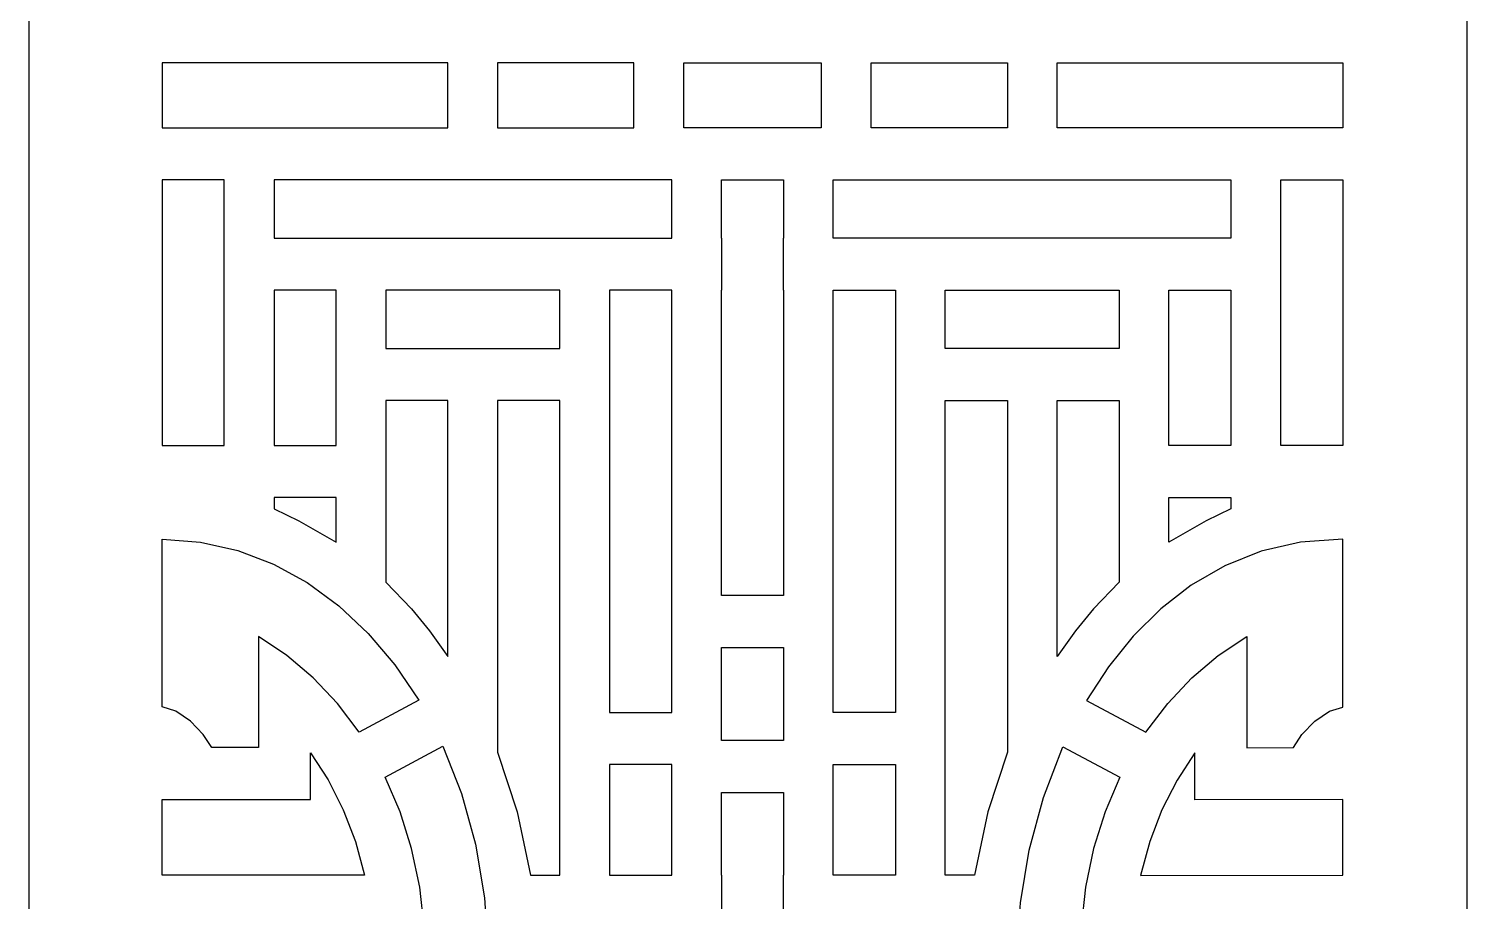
# Model space of a CAD drawing. Header units: centimetres. Extents: x -16.3 to -9.2, y -9 to 9.
# Drawn here: x -16.35 to -9.23, y 0.18 to 4.5 of the extents above; entities that cross this region are included whole.
import ezdxf

# ---------------------------------------------------------------- set-up
doc = ezdxf.new("R2010")
doc.units = ezdxf.units.CM
doc.header["$MEASUREMENT"] = 0
doc.layers.add('layer 1', color=7, linetype='Continuous')

msp = doc.modelspace()

# ---------------------------------------------------------------- linework, layer by layer
at = {"layer": 'layer 1', "color": 250, "lineweight": 30}
for points, knots in [([(-9.22913, 9.00077), (-9.22913, 9.00077), (-9.22913, 7.89563), (-9.22913, 7.89563), (-9.22913, 7.89563), (-9.22913, 7.89563), (-9.22913, 7.63848), (-9.22913, 7.63848), (-9.22913, 7.63848), (-9.22913, 7.63848), (-9.22913, 7.31703), (-9.22913, 7.31703), (-9.22913, 7.31703), (-9.22913, 7.31703), (-9.22913, 7.05987), (-9.22913, 7.05987), (-9.22913, 7.05987), (-9.22913, 7.05987), (-9.22913, 4.58731), (-9.22913, 4.58731), (-9.22913, 4.58731), (-9.22913, 4.58731), (-9.22913, 4.33015), (-9.22913, 4.33015), (-9.22913, 4.33015), (-9.22913, 4.33015), (-9.22913, 4.00871), (-9.22913, 4.00871), (-9.22913, 4.00871), (-9.22913, 4.00871), (-9.22913, 3.75155), (-9.22913, 3.75155), (-9.22913, 3.75155), (-9.22913, 3.75155), (-9.22913, -3.94676), (-9.22913, -3.94676), (-9.22913, -3.94676), (-9.22913, -3.94676), (-9.22913, -4.20392), (-9.22913, -4.20392), (-9.22913, -4.20392), (-9.22913, -4.20392), (-9.22913, -4.52537), (-9.22913, -4.52537), (-9.22913, -4.52537), (-9.22913, -4.52537), (-9.22913, -4.78252), (-9.22913, -4.78252), (-9.22913, -4.78252), (-9.22913, -4.78252), (-9.22913, -7.05933), (-9.22913, -7.05933), (-9.22913, -7.05933), (-9.22913, -7.05933), (-9.22913, -7.31649), (-9.22913, -7.31649), (-9.22913, -7.31649), (-9.22913, -7.31649), (-9.22913, -7.63793), (-9.22913, -7.63793), (-9.22913, -7.63793), (-9.22913, -7.63793), (-9.22913, -7.89509), (-9.22913, -7.89509), (-9.22913, -7.89509), (-9.22913, -7.89509), (-9.22913, -9.00022), (-9.22913, -9.00022), (-9.22913, -9.00022), (-9.22913, -9.00022), (-12.78405, -9.00022), (-12.78405, -9.00022), (-12.78405, -9.00022), (-12.78405, -9.00022), (-12.79054, -9.00022), (-12.79054, -9.00022), (-12.79054, -9.00022), (-12.79054, -9.00022), (-16.34546, -9.00022), (-16.34546, -9.00022), (-16.34546, -9.00022), (-16.34546, -9.00022), (-16.34546, -7.89509), (-16.34546, -7.89509), (-16.34546, -7.89509), (-16.34546, -7.89509), (-16.34546, -7.63793), (-16.34546, -7.63793), (-16.34546, -7.63793), (-16.34546, -7.63793), (-16.34546, -7.31649), (-16.34546, -7.31649), (-16.34546, -7.31649), (-16.34546, -7.31649), (-16.34546, -7.05933), (-16.34546, -7.05933), (-16.34546, -7.05933), (-16.34546, -7.05933), (-16.34546, -4.78252), (-16.34546, -4.78252), (-16.34546, -4.78252), (-16.34546, -4.78252), (-16.34546, -4.52537), (-16.34546, -4.52537), (-16.34546, -4.52537), (-16.34546, -4.52537), (-16.34546, -4.20392), (-16.34546, -4.20392), (-16.34546, -4.20392), (-16.34546, -4.20392), (-16.34546, -3.94676), (-16.34546, -3.94676), (-16.34546, -3.94676), (-16.34546, -3.94676), (-16.34546, 3.75155), (-16.34546, 3.75155), (-16.34546, 3.75155), (-16.34546, 3.75155), (-16.34546, 4.00871), (-16.34546, 4.00871), (-16.34546, 4.00871), (-16.34546, 4.00871), (-16.34546, 4.33015), (-16.34546, 4.33015), (-16.34546, 4.33015), (-16.34546, 4.33015), (-16.34546, 4.58731), (-16.34546, 4.58731), (-16.34546, 4.58731), (-16.34546, 4.58731), (-16.34546, 7.05987), (-16.34546, 7.05987), (-16.34546, 7.05987), (-16.34546, 7.05987), (-16.34546, 7.31703), (-16.34546, 7.31703), (-16.34546, 7.31703), (-16.34546, 7.31703), (-16.34546, 7.63848), (-16.34546, 7.63848), (-16.34546, 7.63848), (-16.34546, 7.63848), (-16.34546, 7.89563), (-16.34546, 7.89563), (-16.34546, 7.89563), (-16.34546, 7.89563), (-16.34546, 9.00077), (-16.34546, 9.00077), (-16.34546, 9.00077), (-16.34546, 9.00077), (-12.79054, 9.00077), (-12.79054, 9.00077), (-12.79054, 9.00077), (-12.79054, 9.00077), (-12.78405, 9.00077), (-12.78405, 9.00077), (-12.78405, 9.00077), (-12.78405, 9.00077), (-9.22913, 9.00077), (-9.22913, 9.00077)], [0, 0, 0, 0, 0.0243902, 0.0243902, 0.0243902, 0.0243902, 0.0487805, 0.0487805, 0.0487805, 0.0487805, 0.0731707, 0.0731707, 0.0731707, 0.0731707, 0.097561, 0.097561, 0.097561, 0.097561, 0.1219512, 0.1219512, 0.1219512, 0.1219512, 0.1463415, 0.1463415, 0.1463415, 0.1463415, 0.1707317, 0.1707317, 0.1707317, 0.1707317, 0.195122, 0.195122, 0.195122, 0.195122, 0.2195122, 0.2195122, 0.2195122, 0.2195122, 0.2439024, 0.2439024, 0.2439024, 0.2439024, 0.2682927, 0.2682927, 0.2682927, 0.2682927, 0.2926829, 0.2926829, 0.2926829, 0.2926829, 0.3170732, 0.3170732, 0.3170732, 0.3170732, 0.3414634, 0.3414634, 0.3414634, 0.3414634, 0.3658537, 0.3658537, 0.3658537, 0.3658537, 0.3902439, 0.3902439, 0.3902439, 0.3902439, 0.4146341, 0.4146341, 0.4146341, 0.4146341, 0.4390244, 0.4390244, 0.4390244, 0.4390244, 0.4634146, 0.4634146, 0.4634146, 0.4634146, 0.4878049, 0.4878049, 0.4878049, 0.4878049, 0.5121951, 0.5121951, 0.5121951, 0.5121951, 0.5365854, 0.5365854, 0.5365854, 0.5365854, 0.5609756, 0.5609756, 0.5609756, 0.5609756, 0.5853659, 0.5853659, 0.5853659, 0.5853659, 0.6097561, 0.6097561, 0.6097561, 0.6097561, 0.6341463, 0.6341463, 0.6341463, 0.6341463, 0.6585366, 0.6585366, 0.6585366, 0.6585366, 0.6829268, 0.6829268, 0.6829268, 0.6829268, 0.7073171, 0.7073171, 0.7073171, 0.7073171, 0.7317073, 0.7317073, 0.7317073, 0.7317073, 0.7560976, 0.7560976, 0.7560976, 0.7560976, 0.7804878, 0.7804878, 0.7804878, 0.7804878, 0.804878, 0.804878, 0.804878, 0.804878, 0.8292683, 0.8292683, 0.8292683, 0.8292683, 0.8536585, 0.8536585, 0.8536585, 0.8536585, 0.8780488, 0.8780488, 0.8780488, 0.8780488, 0.902439, 0.902439, 0.902439, 0.902439, 0.9268293, 0.9268293, 0.9268293, 0.9268293, 0.9512195, 0.9512195, 0.9512195, 0.9512195, 1, 1, 1, 1]), ([(-15.68569, 4.00871), (-15.68569, 4.00871), (-15.68569, 4.33015), (-15.68569, 4.33015), (-15.68569, 4.33015), (-15.68569, 4.33015), (-14.27229, 4.33015), (-14.27229, 4.33015), (-14.27229, 4.33015), (-14.27229, 4.33015), (-14.27229, 4.00871), (-14.27229, 4.00871), (-14.27229, 4.00871), (-14.27229, 4.00871), (-15.68569, 4.00871), (-15.68569, 4.00871)], [0, 0, 0, 0, 0.2, 0.2, 0.2, 0.2, 0.4, 0.4, 0.4, 0.4, 0.6, 0.6, 0.6, 0.6, 1, 1, 1, 1]), ([(-14.02606, 4.00871), (-14.02606, 4.00871), (-14.02606, 4.33015), (-14.02606, 4.33015), (-14.02606, 4.33015), (-14.02606, 4.33015), (-13.35167, 4.33015), (-13.35167, 4.33015), (-13.35167, 4.33015), (-13.35167, 4.33015), (-13.35167, 4.00871), (-13.35167, 4.00871), (-13.35167, 4.00871), (-13.35167, 4.00871), (-14.02606, 4.00871), (-14.02606, 4.00871)], [0, 0, 0, 0, 0.2, 0.2, 0.2, 0.2, 0.4, 0.4, 0.4, 0.4, 0.6, 0.6, 0.6, 0.6, 1, 1, 1, 1]), ([(-12.42462, 4.00871), (-12.42462, 4.00871), (-12.42462, 4.33015), (-12.42462, 4.33015), (-12.42462, 4.33015), (-12.42462, 4.33015), (-13.10544, 4.33015), (-13.10544, 4.33015), (-13.10544, 4.33015), (-13.10544, 4.33015), (-13.10544, 4.00871), (-13.10544, 4.00871), (-13.10544, 4.00871), (-13.10544, 4.00871), (-12.42462, 4.00871), (-12.42462, 4.00871)], [0, 0, 0, 0, 0.2, 0.2, 0.2, 0.2, 0.4, 0.4, 0.4, 0.4, 0.6, 0.6, 0.6, 0.6, 1, 1, 1, 1]), ([(-11.504, 4.00871), (-11.504, 4.00871), (-11.504, 4.33015), (-11.504, 4.33015), (-11.504, 4.33015), (-11.504, 4.33015), (-12.17839, 4.33015), (-12.17839, 4.33015), (-12.17839, 4.33015), (-12.17839, 4.33015), (-12.17839, 4.00871), (-12.17839, 4.00871), (-12.17839, 4.00871), (-12.17839, 4.00871), (-11.504, 4.00871), (-11.504, 4.00871)], [0, 0, 0, 0, 0.2, 0.2, 0.2, 0.2, 0.4, 0.4, 0.4, 0.4, 0.6, 0.6, 0.6, 0.6, 1, 1, 1, 1]), ([(-9.84437, 4.00871), (-9.84437, 4.00871), (-9.84437, 4.33015), (-9.84437, 4.33015), (-9.84437, 4.33015), (-9.84437, 4.33015), (-11.25777, 4.33015), (-11.25777, 4.33015), (-11.25777, 4.33015), (-11.25777, 4.33015), (-11.25777, 4.00871), (-11.25777, 4.00871), (-11.25777, 4.00871), (-11.25777, 4.00871), (-9.84437, 4.00871), (-9.84437, 4.00871)], [0, 0, 0, 0, 0.2, 0.2, 0.2, 0.2, 0.4, 0.4, 0.4, 0.4, 0.6, 0.6, 0.6, 0.6, 1, 1, 1, 1]), ([(-15.68569, 2.43619), (-15.68569, 2.43619), (-15.68569, 3.75155), (-15.68569, 3.75155), (-15.68569, 3.75155), (-15.68569, 3.75155), (-15.37807, 3.75155), (-15.37807, 3.75155), (-15.37807, 3.75155), (-15.37807, 3.75155), (-15.37807, 2.43619), (-15.37807, 2.43619), (-15.37807, 2.43619), (-15.37807, 2.43619), (-15.68569, 2.43619), (-15.68569, 2.43619)], [0, 0, 0, 0, 0.2, 0.2, 0.2, 0.2, 0.4, 0.4, 0.4, 0.4, 0.6, 0.6, 0.6, 0.6, 1, 1, 1, 1]), ([(-15.13184, 3.46257), (-15.13184, 3.46257), (-15.13184, 3.75155), (-15.13184, 3.75155), (-15.13184, 3.75155), (-15.13184, 3.75155), (-13.16395, 3.75155), (-13.16395, 3.75155), (-13.16395, 3.75155), (-13.16395, 3.75155), (-13.16395, 3.46257), (-13.16395, 3.46257), (-13.16395, 3.46257), (-13.16395, 3.46257), (-15.13184, 3.46257), (-15.13184, 3.46257)], [0, 0, 0, 0, 0.2, 0.2, 0.2, 0.2, 0.4, 0.4, 0.4, 0.4, 0.6, 0.6, 0.6, 0.6, 1, 1, 1, 1]), ([(-12.61235, 1.69397), (-12.61235, 1.69397), (-12.61235, 3.20541), (-12.61235, 3.20541), (-12.61235, 3.20541), (-12.61235, 3.20541), (-12.61299, 3.20541), (-12.61299, 3.20541), (-12.61299, 3.20541), (-12.61299, 3.20541), (-12.61299, 3.46257), (-12.61299, 3.46257), (-12.61299, 3.46257), (-12.61299, 3.46257), (-12.61235, 3.46257), (-12.61235, 3.46257), (-12.61235, 3.46257), (-12.61235, 3.46257), (-12.61235, 3.75155), (-12.61235, 3.75155), (-12.61235, 3.75155), (-12.61235, 3.75155), (-12.91772, 3.75155), (-12.91772, 3.75155), (-12.91772, 3.75155), (-12.91772, 3.75155), (-12.91772, 3.46257), (-12.91772, 3.46257), (-12.91772, 3.46257), (-12.91772, 3.46257), (-12.91708, 3.46257), (-12.91708, 3.46257), (-12.91708, 3.46257), (-12.91708, 3.46257), (-12.91708, 3.20541), (-12.91708, 3.20541), (-12.91708, 3.20541), (-12.91708, 3.20541), (-12.91772, 3.20541), (-12.91772, 3.20541), (-12.91772, 3.20541), (-12.91772, 3.20541), (-12.91772, 1.69397), (-12.91772, 1.69397), (-12.91772, 1.69397), (-12.91772, 1.69397), (-12.61235, 1.69397), (-12.61235, 1.69397)], [0, 0, 0, 0, 0.0769231, 0.0769231, 0.0769231, 0.0769231, 0.1538462, 0.1538462, 0.1538462, 0.1538462, 0.2307692, 0.2307692, 0.2307692, 0.2307692, 0.3076923, 0.3076923, 0.3076923, 0.3076923, 0.3846154, 0.3846154, 0.3846154, 0.3846154, 0.4615385, 0.4615385, 0.4615385, 0.4615385, 0.5384615, 0.5384615, 0.5384615, 0.5384615, 0.6153846, 0.6153846, 0.6153846, 0.6153846, 0.6923077, 0.6923077, 0.6923077, 0.6923077, 0.7692308, 0.7692308, 0.7692308, 0.7692308, 0.8461538, 0.8461538, 0.8461538, 0.8461538, 1, 1, 1, 1]), ([(-10.39823, 3.46257), (-10.39823, 3.46257), (-10.39823, 3.75155), (-10.39823, 3.75155), (-10.39823, 3.75155), (-10.39823, 3.75155), (-12.36612, 3.75155), (-12.36612, 3.75155), (-12.36612, 3.75155), (-12.36612, 3.75155), (-12.36612, 3.46257), (-12.36612, 3.46257), (-12.36612, 3.46257), (-12.36612, 3.46257), (-10.39823, 3.46257), (-10.39823, 3.46257)], [0, 0, 0, 0, 0.2, 0.2, 0.2, 0.2, 0.4, 0.4, 0.4, 0.4, 0.6, 0.6, 0.6, 0.6, 1, 1, 1, 1]), ([(-9.84437, 2.43619), (-9.84437, 2.43619), (-9.84437, 3.75155), (-9.84437, 3.75155), (-9.84437, 3.75155), (-9.84437, 3.75155), (-10.152, 3.75155), (-10.152, 3.75155), (-10.152, 3.75155), (-10.152, 3.75155), (-10.152, 2.43619), (-10.152, 2.43619), (-10.152, 2.43619), (-10.152, 2.43619), (-9.84437, 2.43619), (-9.84437, 2.43619)], [0, 0, 0, 0, 0.2, 0.2, 0.2, 0.2, 0.4, 0.4, 0.4, 0.4, 0.6, 0.6, 0.6, 0.6, 1, 1, 1, 1]), ([(-15.13184, 2.43619), (-15.13184, 2.43619), (-15.13184, 3.20541), (-15.13184, 3.20541), (-15.13184, 3.20541), (-15.13184, 3.20541), (-14.82454, 3.20541), (-14.82454, 3.20541), (-14.82454, 3.20541), (-14.82454, 3.20541), (-14.82454, 2.43619), (-14.82454, 2.43619), (-14.82454, 2.43619), (-14.82454, 2.43619), (-15.13184, 2.43619), (-15.13184, 2.43619)], [0, 0, 0, 0, 0.2, 0.2, 0.2, 0.2, 0.4, 0.4, 0.4, 0.4, 0.6, 0.6, 0.6, 0.6, 1, 1, 1, 1]), ([(-14.57863, 2.91675), (-14.57863, 2.91675), (-14.57863, 3.20541), (-14.57863, 3.20541), (-14.57863, 3.20541), (-14.57863, 3.20541), (-13.71812, 3.20541), (-13.71812, 3.20541), (-13.71812, 3.20541), (-13.71812, 3.20541), (-13.71812, 2.91675), (-13.71812, 2.91675), (-13.71812, 2.91675), (-13.71812, 2.91675), (-14.57863, 2.91675), (-14.57863, 2.91675)], [0, 0, 0, 0, 0.2, 0.2, 0.2, 0.2, 0.4, 0.4, 0.4, 0.4, 0.6, 0.6, 0.6, 0.6, 1, 1, 1, 1]), ([(-13.47189, 1.11537), (-13.47189, 1.11537), (-13.47189, 2.6596), (-13.47189, 2.6596), (-13.47189, 2.6596), (-13.47189, 2.6596), (-13.47189, 2.91675), (-13.47189, 2.91675), (-13.47189, 2.91675), (-13.47189, 2.91675), (-13.47189, 3.20541), (-13.47189, 3.20541), (-13.47189, 3.20541), (-13.47189, 3.20541), (-13.16395, 3.20541), (-13.16395, 3.20541), (-13.16395, 3.20541), (-13.16395, 3.20541), (-13.16395, 1.11537), (-13.16395, 1.11537), (-13.16395, 1.11537), (-13.16395, 1.11537), (-13.47189, 1.11537), (-13.47189, 1.11537)], [0, 0, 0, 0, 0.1428571, 0.1428571, 0.1428571, 0.1428571, 0.2857143, 0.2857143, 0.2857143, 0.2857143, 0.4285714, 0.4285714, 0.4285714, 0.4285714, 0.5714286, 0.5714286, 0.5714286, 0.5714286, 0.7142857, 0.7142857, 0.7142857, 0.7142857, 1, 1, 1, 1]), ([(-12.05817, 1.11537), (-12.05817, 1.11537), (-12.05817, 2.6596), (-12.05817, 2.6596), (-12.05817, 2.6596), (-12.05817, 2.6596), (-12.05817, 2.91675), (-12.05817, 2.91675), (-12.05817, 2.91675), (-12.05817, 2.91675), (-12.05817, 3.20541), (-12.05817, 3.20541), (-12.05817, 3.20541), (-12.05817, 3.20541), (-12.36612, 3.20541), (-12.36612, 3.20541), (-12.36612, 3.20541), (-12.36612, 3.20541), (-12.36612, 1.11537), (-12.36612, 1.11537), (-12.36612, 1.11537), (-12.36612, 1.11537), (-12.05817, 1.11537), (-12.05817, 1.11537)], [0, 0, 0, 0, 0.1428571, 0.1428571, 0.1428571, 0.1428571, 0.2857143, 0.2857143, 0.2857143, 0.2857143, 0.4285714, 0.4285714, 0.4285714, 0.4285714, 0.5714286, 0.5714286, 0.5714286, 0.5714286, 0.7142857, 0.7142857, 0.7142857, 0.7142857, 1, 1, 1, 1]), ([(-10.95143, 2.91675), (-10.95143, 2.91675), (-10.95143, 3.20541), (-10.95143, 3.20541), (-10.95143, 3.20541), (-10.95143, 3.20541), (-11.81195, 3.20541), (-11.81195, 3.20541), (-11.81195, 3.20541), (-11.81195, 3.20541), (-11.81195, 2.91675), (-11.81195, 2.91675), (-11.81195, 2.91675), (-11.81195, 2.91675), (-10.95143, 2.91675), (-10.95143, 2.91675)], [0, 0, 0, 0, 0.2, 0.2, 0.2, 0.2, 0.4, 0.4, 0.4, 0.4, 0.6, 0.6, 0.6, 0.6, 1, 1, 1, 1]), ([(-10.39823, 2.43619), (-10.39823, 2.43619), (-10.39823, 3.20541), (-10.39823, 3.20541), (-10.39823, 3.20541), (-10.39823, 3.20541), (-10.70553, 3.20541), (-10.70553, 3.20541), (-10.70553, 3.20541), (-10.70553, 3.20541), (-10.70553, 2.43619), (-10.70553, 2.43619), (-10.70553, 2.43619), (-10.70553, 2.43619), (-10.39823, 2.43619), (-10.39823, 2.43619)], [0, 0, 0, 0, 0.2, 0.2, 0.2, 0.2, 0.4, 0.4, 0.4, 0.4, 0.6, 0.6, 0.6, 0.6, 1, 1, 1, 1]), ([(-14.57863, 1.75987), (-14.57863, 1.75987), (-14.57863, 2.6596), (-14.57863, 2.6596), (-14.57863, 2.6596), (-14.57863, 2.6596), (-14.27229, 2.6596), (-14.27229, 2.6596), (-14.27229, 2.6596), (-14.27229, 2.6596), (-14.27229, 1.39181), (-14.27229, 1.39181), (-14.27229, 1.39181), (-14.27229, 1.39181), (-14.36326, 1.51975), (-14.36326, 1.51975), (-14.36326, 1.51975), (-14.36326, 1.51975), (-14.45198, 1.62743), (-14.45198, 1.62743), (-14.45198, 1.62743), (-14.45198, 1.62743), (-14.57863, 1.75987), (-14.57863, 1.75987)], [0, 0, 0, 0, 0.1428571, 0.1428571, 0.1428571, 0.1428571, 0.2857143, 0.2857143, 0.2857143, 0.2857143, 0.4285714, 0.4285714, 0.4285714, 0.4285714, 0.5714286, 0.5714286, 0.5714286, 0.5714286, 0.7142857, 0.7142857, 0.7142857, 0.7142857, 1, 1, 1, 1]), ([(-13.86277, 0.30983), (-13.86277, 0.30983), (-13.92899, 0.62291), (-13.92899, 0.62291), (-13.92899, 0.62291), (-13.92899, 0.62291), (-14.02606, 0.91768), (-14.02606, 0.91768), (-14.02606, 0.91768), (-14.02606, 0.91768), (-14.02606, 2.6596), (-14.02606, 2.6596), (-14.02606, 2.6596), (-14.02606, 2.6596), (-13.71812, 2.6596), (-13.71812, 2.6596), (-13.71812, 2.6596), (-13.71812, 2.6596), (-13.71812, 0.30983), (-13.71812, 0.30983), (-13.71812, 0.30983), (-13.71812, 0.30983), (-13.86277, 0.30983), (-13.86277, 0.30983)], [0, 0, 0, 0, 0.1428571, 0.1428571, 0.1428571, 0.1428571, 0.2857143, 0.2857143, 0.2857143, 0.2857143, 0.4285714, 0.4285714, 0.4285714, 0.4285714, 0.5714286, 0.5714286, 0.5714286, 0.5714286, 0.7142857, 0.7142857, 0.7142857, 0.7142857, 1, 1, 1, 1]), ([(-11.66729, 0.30983), (-11.66729, 0.30983), (-11.60108, 0.62291), (-11.60108, 0.62291), (-11.60108, 0.62291), (-11.60108, 0.62291), (-11.504, 0.91768), (-11.504, 0.91768), (-11.504, 0.91768), (-11.504, 0.91768), (-11.504, 2.6596), (-11.504, 2.6596), (-11.504, 2.6596), (-11.504, 2.6596), (-11.81195, 2.6596), (-11.81195, 2.6596), (-11.81195, 2.6596), (-11.81195, 2.6596), (-11.81195, 0.30983), (-11.81195, 0.30983), (-11.81195, 0.30983), (-11.81195, 0.30983), (-11.66729, 0.30983), (-11.66729, 0.30983)], [0, 0, 0, 0, 0.1428571, 0.1428571, 0.1428571, 0.1428571, 0.2857143, 0.2857143, 0.2857143, 0.2857143, 0.4285714, 0.4285714, 0.4285714, 0.4285714, 0.5714286, 0.5714286, 0.5714286, 0.5714286, 0.7142857, 0.7142857, 0.7142857, 0.7142857, 1, 1, 1, 1]), ([(-10.95143, 1.75987), (-10.95143, 1.75987), (-10.95143, 2.6596), (-10.95143, 2.6596), (-10.95143, 2.6596), (-10.95143, 2.6596), (-11.25777, 2.6596), (-11.25777, 2.6596), (-11.25777, 2.6596), (-11.25777, 2.6596), (-11.25777, 1.39181), (-11.25777, 1.39181), (-11.25777, 1.39181), (-11.25777, 1.39181), (-11.1668, 1.51975), (-11.1668, 1.51975), (-11.1668, 1.51975), (-11.1668, 1.51975), (-11.07808, 1.62743), (-11.07808, 1.62743), (-11.07808, 1.62743), (-11.07808, 1.62743), (-10.95143, 1.75987), (-10.95143, 1.75987)], [0, 0, 0, 0, 0.1428571, 0.1428571, 0.1428571, 0.1428571, 0.2857143, 0.2857143, 0.2857143, 0.2857143, 0.4285714, 0.4285714, 0.4285714, 0.4285714, 0.5714286, 0.5714286, 0.5714286, 0.5714286, 0.7142857, 0.7142857, 0.7142857, 0.7142857, 1, 1, 1, 1]), ([(-15.13184, 2.12214), (-15.13184, 2.12214), (-15.13184, 2.17904), (-15.13184, 2.17904), (-15.13184, 2.17904), (-15.13184, 2.17904), (-14.82454, 2.17904), (-14.82454, 2.17904), (-14.82454, 2.17904), (-14.82454, 2.17904), (-14.82454, 1.95852), (-14.82454, 1.95852), (-14.82454, 1.95852), (-14.82454, 1.95852), (-15.00905, 2.06428), (-15.00905, 2.06428), (-15.00905, 2.06428), (-15.00905, 2.06428), (-15.13184, 2.12214), (-15.13184, 2.12214)], [0, 0, 0, 0, 0.1666667, 0.1666667, 0.1666667, 0.1666667, 0.3333333, 0.3333333, 0.3333333, 0.3333333, 0.5, 0.5, 0.5, 0.5, 0.6666667, 0.6666667, 0.6666667, 0.6666667, 1, 1, 1, 1]), ([(-10.39823, 2.12214), (-10.39823, 2.12214), (-10.39823, 2.17904), (-10.39823, 2.17904), (-10.39823, 2.17904), (-10.39823, 2.17904), (-10.70553, 2.17904), (-10.70553, 2.17904), (-10.70553, 2.17904), (-10.70553, 2.17904), (-10.70553, 1.95852), (-10.70553, 1.95852), (-10.70553, 1.95852), (-10.70553, 1.95852), (-10.52102, 2.06428), (-10.52102, 2.06428), (-10.52102, 2.06428), (-10.52102, 2.06428), (-10.39823, 2.12214), (-10.39823, 2.12214)], [0, 0, 0, 0, 0.1666667, 0.1666667, 0.1666667, 0.1666667, 0.3333333, 0.3333333, 0.3333333, 0.3333333, 0.5, 0.5, 0.5, 0.5, 0.6666667, 0.6666667, 0.6666667, 0.6666667, 1, 1, 1, 1]), ([(-15.68569, 1.14205), (-15.68569, 1.14205), (-15.61851, 1.12148), (-15.61851, 1.12148), (-15.61851, 1.12148), (-15.61851, 1.12148), (-15.54586, 1.07133), (-15.54586, 1.07133), (-15.54586, 1.07133), (-15.54586, 1.07133), (-15.48189, 1.00608), (-15.48189, 1.00608), (-15.48189, 1.00608), (-15.48189, 1.00608), (-15.43978, 0.94082), (-15.43978, 0.94082), (-15.43978, 0.94082), (-15.43978, 0.94082), (-15.20931, 0.94082), (-15.20931, 0.94082), (-15.20931, 0.94082), (-15.20931, 0.94082), (-15.20931, 1.26066), (-15.20931, 1.26066), (-15.20931, 1.26066), (-15.20931, 1.26066), (-15.20931, 1.49082), (-15.20931, 1.49082), (-15.20931, 1.49082), (-15.20931, 1.49082), (-15.06851, 1.39664), (-15.06851, 1.39664), (-15.06851, 1.39664), (-15.06851, 1.39664), (-14.93769, 1.28574), (-14.93769, 1.28574), (-14.93769, 1.28574), (-14.93769, 1.28574), (-14.81811, 1.15876), (-14.81811, 1.15876), (-14.81811, 1.15876), (-14.81811, 1.15876), (-14.71107, 1.01797), (-14.71107, 1.01797), (-14.71107, 1.01797), (-14.71107, 1.01797), (-14.4163, 1.1758), (-14.4163, 1.1758), (-14.4163, 1.1758), (-14.4163, 1.1758), (-14.53459, 1.35003), (-14.53459, 1.35003), (-14.53459, 1.35003), (-14.53459, 1.35003), (-14.66671, 1.50657), (-14.66671, 1.50657), (-14.66671, 1.50657), (-14.66671, 1.50657), (-14.812, 1.64254), (-14.812, 1.64254), (-14.812, 1.64254), (-14.812, 1.64254), (-14.96854, 1.75762), (-14.96854, 1.75762), (-14.96854, 1.75762), (-14.96854, 1.75762), (-15.13537, 1.84955), (-15.13537, 1.84955), (-15.13537, 1.84955), (-15.13537, 1.84955), (-15.31153, 1.91706), (-15.31153, 1.91706), (-15.31153, 1.91706), (-15.31153, 1.91706), (-15.49539, 1.95852), (-15.49539, 1.95852), (-15.49539, 1.95852), (-15.49539, 1.95852), (-15.68569, 1.97299), (-15.68569, 1.97299), (-15.68569, 1.97299), (-15.68569, 1.97299), (-15.68569, 1.14205), (-15.68569, 1.14205)], [0, 0, 0, 0, 0.0454545, 0.0454545, 0.0454545, 0.0454545, 0.0909091, 0.0909091, 0.0909091, 0.0909091, 0.1363636, 0.1363636, 0.1363636, 0.1363636, 0.1818182, 0.1818182, 0.1818182, 0.1818182, 0.2272727, 0.2272727, 0.2272727, 0.2272727, 0.2727273, 0.2727273, 0.2727273, 0.2727273, 0.3181818, 0.3181818, 0.3181818, 0.3181818, 0.3636364, 0.3636364, 0.3636364, 0.3636364, 0.4090909, 0.4090909, 0.4090909, 0.4090909, 0.4545455, 0.4545455, 0.4545455, 0.4545455, 0.5, 0.5, 0.5, 0.5, 0.5454545, 0.5454545, 0.5454545, 0.5454545, 0.5909091, 0.5909091, 0.5909091, 0.5909091, 0.6363636, 0.6363636, 0.6363636, 0.6363636, 0.6818182, 0.6818182, 0.6818182, 0.6818182, 0.7272727, 0.7272727, 0.7272727, 0.7272727, 0.7727273, 0.7727273, 0.7727273, 0.7727273, 0.8181818, 0.8181818, 0.8181818, 0.8181818, 0.8636364, 0.8636364, 0.8636364, 0.8636364, 0.9090909, 0.9090909, 0.9090909, 0.9090909, 1, 1, 1, 1]), ([(-10.31979, 0.94018), (-10.31979, 0.94018), (-10.31979, 1.4905), (-10.31979, 1.4905), (-10.31979, 1.4905), (-10.31979, 1.4905), (-10.46059, 1.39664), (-10.46059, 1.39664), (-10.46059, 1.39664), (-10.46059, 1.39664), (-10.59141, 1.28574), (-10.59141, 1.28574), (-10.59141, 1.28574), (-10.59141, 1.28574), (-10.71099, 1.15876), (-10.71099, 1.15876), (-10.71099, 1.15876), (-10.71099, 1.15876), (-10.81836, 1.01733), (-10.81836, 1.01733), (-10.81836, 1.01733), (-10.81836, 1.01733), (-11.11216, 1.17452), (-11.11216, 1.17452), (-11.11216, 1.17452), (-11.11216, 1.17452), (-11.00447, 1.34038), (-11.00447, 1.34038), (-11.00447, 1.34038), (-11.00447, 1.34038), (-10.88232, 1.49243), (-10.88232, 1.49243), (-10.88232, 1.49243), (-10.88232, 1.49243), (-10.74571, 1.62808), (-10.74571, 1.62808), (-10.74571, 1.62808), (-10.74571, 1.62808), (-10.59431, 1.7454), (-10.59431, 1.7454), (-10.59431, 1.7454), (-10.59431, 1.7454), (-10.42844, 1.84087), (-10.42844, 1.84087), (-10.42844, 1.84087), (-10.42844, 1.84087), (-10.24843, 1.91256), (-10.24843, 1.91256), (-10.24843, 1.91256), (-10.24843, 1.91256), (-10.05364, 1.95724), (-10.05364, 1.95724), (-10.05364, 1.95724), (-10.05364, 1.95724), (-9.84437, 1.97299), (-9.84437, 1.97299), (-9.84437, 1.97299), (-9.84437, 1.97299), (-9.84437, 1.14173), (-9.84437, 1.14173), (-9.84437, 1.14173), (-9.84437, 1.14173), (-9.91027, 1.12148), (-9.91027, 1.12148), (-9.91027, 1.12148), (-9.91027, 1.12148), (-9.9826, 1.07133), (-9.9826, 1.07133), (-9.9826, 1.07133), (-9.9826, 1.07133), (-10.04721, 1.00608), (-10.04721, 1.00608), (-10.04721, 1.00608), (-10.04721, 1.00608), (-10.08932, 0.94082), (-10.08932, 0.94082), (-10.08932, 0.94082), (-10.08932, 0.94082), (-10.31979, 0.94018), (-10.31979, 0.94018)], [0, 0, 0, 0, 0.047619, 0.047619, 0.047619, 0.047619, 0.0952381, 0.0952381, 0.0952381, 0.0952381, 0.1428571, 0.1428571, 0.1428571, 0.1428571, 0.1904762, 0.1904762, 0.1904762, 0.1904762, 0.2380952, 0.2380952, 0.2380952, 0.2380952, 0.2857143, 0.2857143, 0.2857143, 0.2857143, 0.3333333, 0.3333333, 0.3333333, 0.3333333, 0.3809524, 0.3809524, 0.3809524, 0.3809524, 0.4285714, 0.4285714, 0.4285714, 0.4285714, 0.4761905, 0.4761905, 0.4761905, 0.4761905, 0.5238095, 0.5238095, 0.5238095, 0.5238095, 0.5714286, 0.5714286, 0.5714286, 0.5714286, 0.6190476, 0.6190476, 0.6190476, 0.6190476, 0.6666667, 0.6666667, 0.6666667, 0.6666667, 0.7142857, 0.7142857, 0.7142857, 0.7142857, 0.7619048, 0.7619048, 0.7619048, 0.7619048, 0.8095238, 0.8095238, 0.8095238, 0.8095238, 0.8571429, 0.8571429, 0.8571429, 0.8571429, 0.9047619, 0.9047619, 0.9047619, 0.9047619, 1, 1, 1, 1]), ([(-12.61235, 0.97554), (-12.61235, 0.97554), (-12.61235, 1.43682), (-12.61235, 1.43682), (-12.61235, 1.43682), (-12.61235, 1.43682), (-12.91772, 1.43682), (-12.91772, 1.43682), (-12.91772, 1.43682), (-12.91772, 1.43682), (-12.91772, 0.97554), (-12.91772, 0.97554), (-12.91772, 0.97554), (-12.91772, 0.97554), (-12.61235, 0.97554), (-12.61235, 0.97554)], [0, 0, 0, 0, 0.2, 0.2, 0.2, 0.2, 0.4, 0.4, 0.4, 0.4, 0.6, 0.6, 0.6, 0.6, 1, 1, 1, 1]), ([(-14.2964, 0.94822), (-14.2964, 0.94822), (-14.58217, 0.79521), (-14.58217, 0.79521), (-14.58217, 0.79521), (-14.58217, 0.79521), (-14.50888, 0.62356), (-14.50888, 0.62356), (-14.50888, 0.62356), (-14.50888, 0.62356), (-14.45166, 0.44194), (-14.45166, 0.44194), (-14.45166, 0.44194), (-14.45166, 0.44194), (-14.41148, 0.25068), (-14.41148, 0.25068), (-14.41148, 0.25068), (-14.41148, 0.25068), (-14.38994, 0.05267), (-14.38994, 0.05267), (-14.38994, 0.05267), (-14.38994, 0.05267), (-14.89911, 0.05267), (-14.89911, 0.05267), (-14.89911, 0.05267), (-14.89911, 0.05267), (-14.89911, -0.24788), (-14.89911, -0.24788), (-14.89911, -0.24788), (-14.89911, -0.24788), (-14.38994, -0.24788), (-14.38994, -0.24788), (-14.38994, -0.24788), (-14.38994, -0.24788), (-14.41148, -0.44622), (-14.41148, -0.44622), (-14.41148, -0.44622), (-14.41148, -0.44622), (-14.45166, -0.63715), (-14.45166, -0.63715), (-14.45166, -0.63715), (-14.45166, -0.63715), (-14.50888, -0.81877), (-14.50888, -0.81877), (-14.50888, -0.81877), (-14.50888, -0.81877), (-14.58217, -0.99042), (-14.58217, -0.99042), (-14.58217, -0.99042), (-14.58217, -0.99042), (-14.30508, -1.13861), (-14.30508, -1.13861), (-14.30508, -1.13861), (-14.30508, -1.13861), (-14.20993, -0.8972), (-14.20993, -0.8972), (-14.20993, -0.8972), (-14.20993, -0.8972), (-14.13825, -0.63876), (-14.13825, -0.63876), (-14.13825, -0.63876), (-14.13825, -0.63876), (-14.09228, -0.3665), (-14.09228, -0.3665), (-14.09228, -0.3665), (-14.09228, -0.3665), (-14.07332, -0.08137), (-14.07332, -0.08137), (-14.07332, -0.08137), (-14.07332, -0.08137), (-14.09132, 0.197), (-14.09132, 0.197), (-14.09132, 0.197), (-14.09132, 0.197), (-14.136, 0.46251), (-14.136, 0.46251), (-14.136, 0.46251), (-14.136, 0.46251), (-14.20479, 0.71356), (-14.20479, 0.71356), (-14.20479, 0.71356), (-14.20479, 0.71356), (-14.2964, 0.94822), (-14.2964, 0.94822)], [0, 0, 0, 0, 0.0454545, 0.0454545, 0.0454545, 0.0454545, 0.0909091, 0.0909091, 0.0909091, 0.0909091, 0.1363636, 0.1363636, 0.1363636, 0.1363636, 0.1818182, 0.1818182, 0.1818182, 0.1818182, 0.2272727, 0.2272727, 0.2272727, 0.2272727, 0.2727273, 0.2727273, 0.2727273, 0.2727273, 0.3181818, 0.3181818, 0.3181818, 0.3181818, 0.3636364, 0.3636364, 0.3636364, 0.3636364, 0.4090909, 0.4090909, 0.4090909, 0.4090909, 0.4545455, 0.4545455, 0.4545455, 0.4545455, 0.5, 0.5, 0.5, 0.5, 0.5454545, 0.5454545, 0.5454545, 0.5454545, 0.5909091, 0.5909091, 0.5909091, 0.5909091, 0.6363636, 0.6363636, 0.6363636, 0.6363636, 0.6818182, 0.6818182, 0.6818182, 0.6818182, 0.7272727, 0.7272727, 0.7272727, 0.7272727, 0.7727273, 0.7727273, 0.7727273, 0.7727273, 0.8181818, 0.8181818, 0.8181818, 0.8181818, 0.8636364, 0.8636364, 0.8636364, 0.8636364, 0.9090909, 0.9090909, 0.9090909, 0.9090909, 1, 1, 1, 1]), ([(-11.22466, -1.13861), (-11.22466, -1.13861), (-10.94726, -0.99042), (-10.94726, -0.99042), (-10.94726, -0.99042), (-10.94726, -0.99042), (-11.02055, -0.81877), (-11.02055, -0.81877), (-11.02055, -0.81877), (-11.02055, -0.81877), (-11.07744, -0.63715), (-11.07744, -0.63715), (-11.07744, -0.63715), (-11.07744, -0.63715), (-11.11762, -0.44622), (-11.11762, -0.44622), (-11.11762, -0.44622), (-11.11762, -0.44622), (-11.13916, -0.24788), (-11.13916, -0.24788), (-11.13916, -0.24788), (-11.13916, -0.24788), (-10.88168, -0.24788), (-10.88168, -0.24788), (-10.88168, -0.24788), (-10.88168, -0.24788), (-10.88136, -0.24917), (-10.88136, -0.24917), (-10.88136, -0.24917), (-10.88136, -0.24917), (-10.62999, -0.24788), (-10.62999, -0.24788), (-10.62999, -0.24788), (-10.62999, -0.24788), (-10.62999, 0.05235), (-10.62999, 0.05235), (-10.62999, 0.05235), (-10.62999, 0.05235), (-10.88136, 0.05363), (-10.88136, 0.05363), (-10.88136, 0.05363), (-10.88136, 0.05363), (-10.88168, 0.05235), (-10.88168, 0.05235), (-10.88168, 0.05235), (-10.88168, 0.05235), (-11.13916, 0.05235), (-11.13916, 0.05235), (-11.13916, 0.05235), (-11.13916, 0.05235), (-11.11762, 0.25068), (-11.11762, 0.25068), (-11.11762, 0.25068), (-11.11762, 0.25068), (-11.07744, 0.44162), (-11.07744, 0.44162), (-11.07744, 0.44162), (-11.07744, 0.44162), (-11.02055, 0.62324), (-11.02055, 0.62324), (-11.02055, 0.62324), (-11.02055, 0.62324), (-10.94726, 0.79489), (-10.94726, 0.79489), (-10.94726, 0.79489), (-10.94726, 0.79489), (-11.22916, 0.94565), (-11.22916, 0.94565), (-11.22916, 0.94565), (-11.22916, 0.94565), (-11.3256, 0.69331), (-11.3256, 0.69331), (-11.3256, 0.69331), (-11.3256, 0.69331), (-11.39599, 0.4339), (-11.39599, 0.4339), (-11.39599, 0.4339), (-11.39599, 0.4339), (-11.43971, 0.17353), (-11.43971, 0.17353), (-11.43971, 0.17353), (-11.43971, 0.17353), (-11.45675, -0.08137), (-11.45675, -0.08137), (-11.45675, -0.08137), (-11.45675, -0.08137), (-11.45257, -0.19806), (-11.45257, -0.19806), (-11.45257, -0.19806), (-11.45257, -0.19806), (-11.4291, -0.43722), (-11.4291, -0.43722), (-11.4291, -0.43722), (-11.4291, -0.43722), (-11.38442, -0.67991), (-11.38442, -0.67991), (-11.38442, -0.67991), (-11.38442, -0.67991), (-11.31692, -0.91649), (-11.31692, -0.91649), (-11.31692, -0.91649), (-11.31692, -0.91649), (-11.22466, -1.13861), (-11.22466, -1.13861)], [0, 0, 0, 0, 0.037037, 0.037037, 0.037037, 0.037037, 0.0740741, 0.0740741, 0.0740741, 0.0740741, 0.1111111, 0.1111111, 0.1111111, 0.1111111, 0.1481481, 0.1481481, 0.1481481, 0.1481481, 0.1851852, 0.1851852, 0.1851852, 0.1851852, 0.2222222, 0.2222222, 0.2222222, 0.2222222, 0.2592593, 0.2592593, 0.2592593, 0.2592593, 0.2962963, 0.2962963, 0.2962963, 0.2962963, 0.3333333, 0.3333333, 0.3333333, 0.3333333, 0.3703704, 0.3703704, 0.3703704, 0.3703704, 0.4074074, 0.4074074, 0.4074074, 0.4074074, 0.4444444, 0.4444444, 0.4444444, 0.4444444, 0.4814815, 0.4814815, 0.4814815, 0.4814815, 0.5185185, 0.5185185, 0.5185185, 0.5185185, 0.5555556, 0.5555556, 0.5555556, 0.5555556, 0.5925926, 0.5925926, 0.5925926, 0.5925926, 0.6296296, 0.6296296, 0.6296296, 0.6296296, 0.6666667, 0.6666667, 0.6666667, 0.6666667, 0.7037037, 0.7037037, 0.7037037, 0.7037037, 0.7407407, 0.7407407, 0.7407407, 0.7407407, 0.7777778, 0.7777778, 0.7777778, 0.7777778, 0.8148148, 0.8148148, 0.8148148, 0.8148148, 0.8518519, 0.8518519, 0.8518519, 0.8518519, 0.8888889, 0.8888889, 0.8888889, 0.8888889, 0.9259259, 0.9259259, 0.9259259, 0.9259259, 1, 1, 1, 1]), ([(-15.68569, 0.30983), (-15.68569, 0.30983), (-14.68406, 0.30918), (-14.68406, 0.30918), (-14.68406, 0.30918), (-14.68406, 0.30918), (-14.72939, 0.47569), (-14.72939, 0.47569), (-14.72939, 0.47569), (-14.72939, 0.47569), (-14.78982, 0.63384), (-14.78982, 0.63384), (-14.78982, 0.63384), (-14.78982, 0.63384), (-14.8644, 0.78074), (-14.8644, 0.78074), (-14.8644, 0.78074), (-14.8644, 0.78074), (-14.95215, 0.91543), (-14.95215, 0.91543), (-14.95215, 0.91543), (-14.95215, 0.91543), (-14.95215, 0.68367), (-14.95215, 0.68367), (-14.95215, 0.68367), (-14.95215, 0.68367), (-15.63812, 0.68399), (-15.63812, 0.68399), (-15.63812, 0.68399), (-15.63812, 0.68399), (-15.63812, 0.68431), (-15.63812, 0.68431), (-15.63812, 0.68431), (-15.63812, 0.68431), (-15.68569, 0.68431), (-15.68569, 0.68431), (-15.68569, 0.68431), (-15.68569, 0.68431), (-15.68569, 0.30983), (-15.68569, 0.30983)], [0, 0, 0, 0, 0.0909091, 0.0909091, 0.0909091, 0.0909091, 0.1818182, 0.1818182, 0.1818182, 0.1818182, 0.2727273, 0.2727273, 0.2727273, 0.2727273, 0.3636364, 0.3636364, 0.3636364, 0.3636364, 0.4545455, 0.4545455, 0.4545455, 0.4545455, 0.5454545, 0.5454545, 0.5454545, 0.5454545, 0.6363636, 0.6363636, 0.6363636, 0.6363636, 0.7272727, 0.7272727, 0.7272727, 0.7272727, 0.8181818, 0.8181818, 0.8181818, 0.8181818, 1, 1, 1, 1]), ([(-13.47189, 0.30983), (-13.47189, 0.30983), (-13.47189, 0.85821), (-13.47189, 0.85821), (-13.47189, 0.85821), (-13.47189, 0.85821), (-13.16395, 0.85821), (-13.16395, 0.85821), (-13.16395, 0.85821), (-13.16395, 0.85821), (-13.16395, 0.30983), (-13.16395, 0.30983), (-13.16395, 0.30983), (-13.16395, 0.30983), (-13.47189, 0.30983), (-13.47189, 0.30983)], [0, 0, 0, 0, 0.2, 0.2, 0.2, 0.2, 0.4, 0.4, 0.4, 0.4, 0.6, 0.6, 0.6, 0.6, 1, 1, 1, 1]), ([(-12.05817, 0.30983), (-12.05817, 0.30983), (-12.05817, 0.85821), (-12.05817, 0.85821), (-12.05817, 0.85821), (-12.05817, 0.85821), (-12.36612, 0.85821), (-12.36612, 0.85821), (-12.36612, 0.85821), (-12.36612, 0.85821), (-12.36612, 0.30983), (-12.36612, 0.30983), (-12.36612, 0.30983), (-12.36612, 0.30983), (-12.05817, 0.30983), (-12.05817, 0.30983)], [0, 0, 0, 0, 0.2, 0.2, 0.2, 0.2, 0.4, 0.4, 0.4, 0.4, 0.6, 0.6, 0.6, 0.6, 1, 1, 1, 1]), ([(-9.84437, 0.68399), (-9.84437, 0.68399), (-9.84437, 0.3095), (-9.84437, 0.3095), (-9.84437, 0.3095), (-9.84437, 0.3095), (-10.84504, 0.30854), (-10.84504, 0.30854), (-10.84504, 0.30854), (-10.84504, 0.30854), (-10.80003, 0.47569), (-10.80003, 0.47569), (-10.80003, 0.47569), (-10.80003, 0.47569), (-10.73928, 0.6332), (-10.73928, 0.6332), (-10.73928, 0.6332), (-10.73928, 0.6332), (-10.6647, 0.78042), (-10.6647, 0.78042), (-10.6647, 0.78042), (-10.6647, 0.78042), (-10.57695, 0.91511), (-10.57695, 0.91511), (-10.57695, 0.91511), (-10.57695, 0.91511), (-10.57695, 0.68302), (-10.57695, 0.68302), (-10.57695, 0.68302), (-10.57695, 0.68302), (-9.84437, 0.68399), (-9.84437, 0.68399)], [0, 0, 0, 0, 0.1111111, 0.1111111, 0.1111111, 0.1111111, 0.2222222, 0.2222222, 0.2222222, 0.2222222, 0.3333333, 0.3333333, 0.3333333, 0.3333333, 0.4444444, 0.4444444, 0.4444444, 0.4444444, 0.5555556, 0.5555556, 0.5555556, 0.5555556, 0.6666667, 0.6666667, 0.6666667, 0.6666667, 0.7777778, 0.7777778, 0.7777778, 0.7777778, 1, 1, 1, 1]), ([(-12.61235, -0.91392), (-12.61235, -0.91392), (-12.61235, -0.50536), (-12.61235, -0.50536), (-12.61235, -0.50536), (-12.61235, -0.50536), (-12.61299, -0.50536), (-12.61299, -0.50536), (-12.61299, -0.50536), (-12.61299, -0.50536), (-12.61299, -0.24821), (-12.61299, -0.24821), (-12.61299, -0.24821), (-12.61299, -0.24821), (-12.61235, -0.24821), (-12.61235, -0.24821), (-12.61235, -0.24821), (-12.61235, -0.24821), (-12.61235, -0.24788), (-12.61235, -0.24788), (-12.61235, -0.24788), (-12.61235, -0.24788), (-12.36612, -0.24788), (-12.36612, -0.24788), (-12.36612, -0.24788), (-12.36612, -0.24788), (-12.36612, -0.24821), (-12.36612, -0.24821), (-12.36612, -0.24821), (-12.36612, -0.24821), (-12.05817, -0.24821), (-12.05817, -0.24821), (-12.05817, -0.24821), (-12.05817, -0.24821), (-12.05817, 0.05267), (-12.05817, 0.05267), (-12.05817, 0.05267), (-12.05817, 0.05267), (-12.36612, 0.05267), (-12.36612, 0.05267), (-12.36612, 0.05267), (-12.36612, 0.05267), (-12.36612, 0.05235), (-12.36612, 0.05235), (-12.36612, 0.05235), (-12.36612, 0.05235), (-12.61235, 0.05235), (-12.61235, 0.05235), (-12.61235, 0.05235), (-12.61235, 0.05235), (-12.61235, 0.05267), (-12.61235, 0.05267), (-12.61235, 0.05267), (-12.61235, 0.05267), (-12.61299, 0.05267), (-12.61299, 0.05267), (-12.61299, 0.05267), (-12.61299, 0.05267), (-12.61299, 0.30983), (-12.61299, 0.30983), (-12.61299, 0.30983), (-12.61299, 0.30983), (-12.61235, 0.30983), (-12.61235, 0.30983), (-12.61235, 0.30983), (-12.61235, 0.30983), (-12.61235, 0.71838), (-12.61235, 0.71838), (-12.61235, 0.71838), (-12.61235, 0.71838), (-12.91772, 0.71838), (-12.91772, 0.71838), (-12.91772, 0.71838), (-12.91772, 0.71838), (-12.91772, 0.30983), (-12.91772, 0.30983), (-12.91772, 0.30983), (-12.91772, 0.30983), (-12.91708, 0.30983), (-12.91708, 0.30983), (-12.91708, 0.30983), (-12.91708, 0.30983), (-12.91708, 0.05267), (-12.91708, 0.05267), (-12.91708, 0.05267), (-12.91708, 0.05267), (-12.91772, 0.05267), (-12.91772, 0.05267), (-12.91772, 0.05267), (-12.91772, 0.05267), (-12.91772, 0.05235), (-12.91772, 0.05235), (-12.91772, 0.05235), (-12.91772, 0.05235), (-13.16395, 0.05235), (-13.16395, 0.05235), (-13.16395, 0.05235), (-13.16395, 0.05235), (-13.16395, 0.05267), (-13.16395, 0.05267), (-13.16395, 0.05267), (-13.16395, 0.05267), (-13.47189, 0.05267), (-13.47189, 0.05267), (-13.47189, 0.05267), (-13.47189, 0.05267), (-13.47189, -0.24821), (-13.47189, -0.24821), (-13.47189, -0.24821), (-13.47189, -0.24821), (-13.16395, -0.24821), (-13.16395, -0.24821), (-13.16395, -0.24821), (-13.16395, -0.24821), (-13.16395, -0.24788), (-13.16395, -0.24788), (-13.16395, -0.24788), (-13.16395, -0.24788), (-12.91772, -0.24788), (-12.91772, -0.24788), (-12.91772, -0.24788), (-12.91772, -0.24788), (-12.91772, -0.24821), (-12.91772, -0.24821), (-12.91772, -0.24821), (-12.91772, -0.24821), (-12.91708, -0.24821), (-12.91708, -0.24821), (-12.91708, -0.24821), (-12.91708, -0.24821), (-12.91708, -0.50536), (-12.91708, -0.50536), (-12.91708, -0.50536), (-12.91708, -0.50536), (-12.91772, -0.50536), (-12.91772, -0.50536), (-12.91772, -0.50536), (-12.91772, -0.50536), (-12.91772, -0.91392), (-12.91772, -0.91392), (-12.91772, -0.91392), (-12.91772, -0.91392), (-12.61235, -0.91392), (-12.61235, -0.91392)], [0, 0, 0, 0, 0.027027, 0.027027, 0.027027, 0.027027, 0.0540541, 0.0540541, 0.0540541, 0.0540541, 0.0810811, 0.0810811, 0.0810811, 0.0810811, 0.1081081, 0.1081081, 0.1081081, 0.1081081, 0.1351351, 0.1351351, 0.1351351, 0.1351351, 0.1621622, 0.1621622, 0.1621622, 0.1621622, 0.1891892, 0.1891892, 0.1891892, 0.1891892, 0.2162162, 0.2162162, 0.2162162, 0.2162162, 0.2432432, 0.2432432, 0.2432432, 0.2432432, 0.2702703, 0.2702703, 0.2702703, 0.2702703, 0.2972973, 0.2972973, 0.2972973, 0.2972973, 0.3243243, 0.3243243, 0.3243243, 0.3243243, 0.3513514, 0.3513514, 0.3513514, 0.3513514, 0.3783784, 0.3783784, 0.3783784, 0.3783784, 0.4054054, 0.4054054, 0.4054054, 0.4054054, 0.4324324, 0.4324324, 0.4324324, 0.4324324, 0.4594595, 0.4594595, 0.4594595, 0.4594595, 0.4864865, 0.4864865, 0.4864865, 0.4864865, 0.5135135, 0.5135135, 0.5135135, 0.5135135, 0.5405405, 0.5405405, 0.5405405, 0.5405405, 0.5675676, 0.5675676, 0.5675676, 0.5675676, 0.5945946, 0.5945946, 0.5945946, 0.5945946, 0.6216216, 0.6216216, 0.6216216, 0.6216216, 0.6486486, 0.6486486, 0.6486486, 0.6486486, 0.6756757, 0.6756757, 0.6756757, 0.6756757, 0.7027027, 0.7027027, 0.7027027, 0.7027027, 0.7297297, 0.7297297, 0.7297297, 0.7297297, 0.7567568, 0.7567568, 0.7567568, 0.7567568, 0.7837838, 0.7837838, 0.7837838, 0.7837838, 0.8108108, 0.8108108, 0.8108108, 0.8108108, 0.8378378, 0.8378378, 0.8378378, 0.8378378, 0.8648649, 0.8648649, 0.8648649, 0.8648649, 0.8918919, 0.8918919, 0.8918919, 0.8918919, 0.9189189, 0.9189189, 0.9189189, 0.9189189, 0.9459459, 0.9459459, 0.9459459, 0.9459459, 1, 1, 1, 1])]:
    msp.add_open_spline(points, degree=3, knots=knots, dxfattribs=at)

doc.saveas('drawing.dxf')
